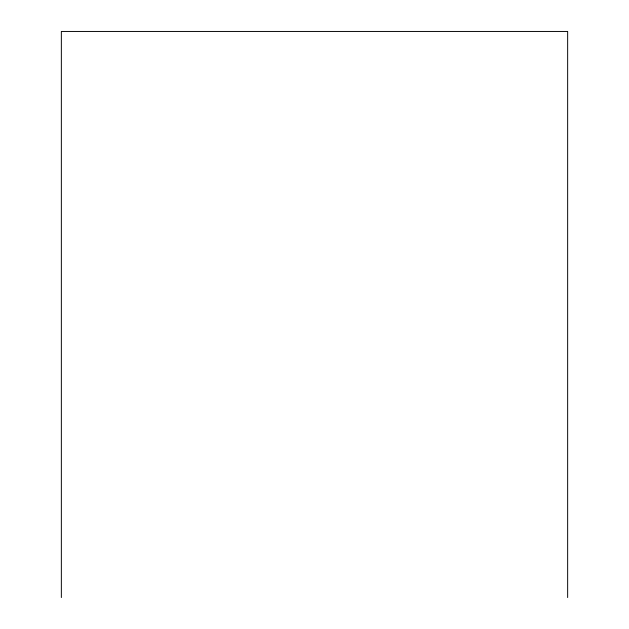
<?xml version="1.0" encoding="UTF-8"?>
<svg xmlns="http://www.w3.org/2000/svg" width="629" height="629" viewBox="0 0 629 629"><rect width="100%" height="100%" fill="white"/><g stroke="black" fill="none" stroke-linecap="round" stroke-linejoin="round"><path stroke-width="0.94" d="M567.649 597.55L567.649 31.45L61.351 31.45L61.351 597.55"/></g></svg>
